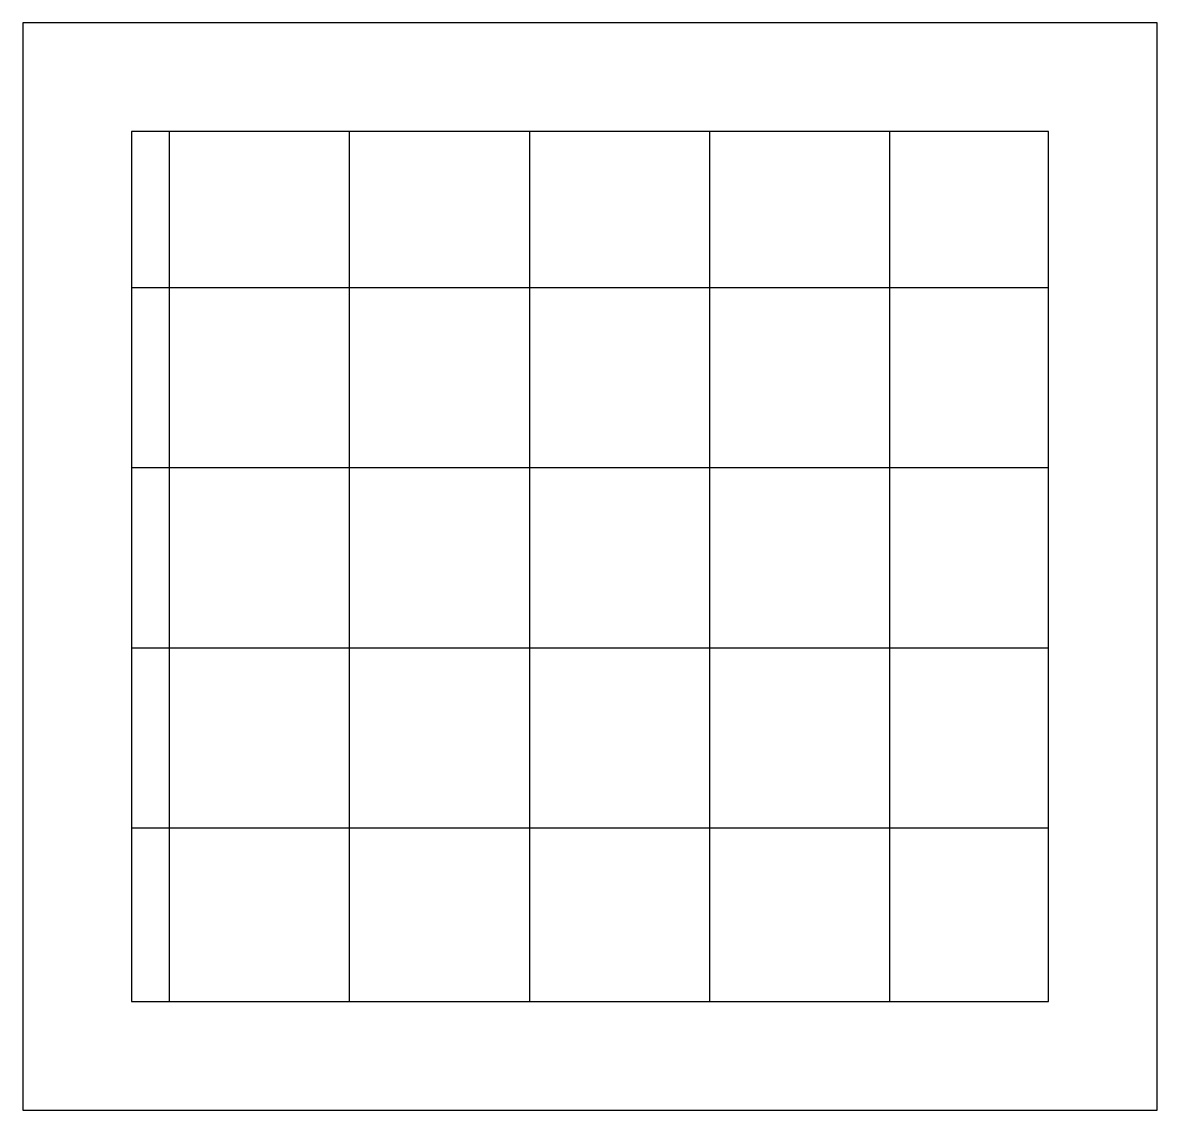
# Model space of a CAD drawing. Header units: millimetres. Extents: x -6080.523 to -6080.123, y -966.76 to -966.377.
import ezdxf

# ---------------------------------------------------------------- set-up
doc = ezdxf.new("R2010")
doc.units = ezdxf.units.MM
doc.layers.add('Tel_Símbolos', color=3, linetype='Continuous')

msp = doc.modelspace()

# ---------------------------------------------------------------- hatches: boundary and pattern name
at = {"layer": 'Tel_Símbolos'}
h = msp.add_hatch(dxfattribs=at)
h.set_pattern_fill('ANSI37', color=1, scale=0.02, angle=45, style=0)
h.set_pattern_definition([(90, (2.95534, 0), (-0.0635, 7e-18), []), (180, (2.95534, 0), (-7e-18, -0.0635), [])])
h.paths.add_polyline_path([(-6080.48503, -966.7217), (-6080.16171, -966.7217), (-6080.16171, -966.41498), (-6080.48503, -966.41498)])

# ---------------------------------------------------------------- linework, layer by layer
at = {"layer": 'Tel_Símbolos', "color": 3}
msp.add_lwpolyline([(-6080.52337, -966.76003), (-6080.12337, -966.76003), (-6080.12337, -966.37664), (-6080.52337, -966.37664)], close=True, dxfattribs=at)
at = {"layer": 'Tel_Símbolos', "color": 2}
msp.add_lwpolyline([(-6080.48503, -966.7217), (-6080.16171, -966.7217), (-6080.16171, -966.41498), (-6080.48503, -966.41498)], close=True, dxfattribs=at)

doc.saveas('drawing.dxf')
